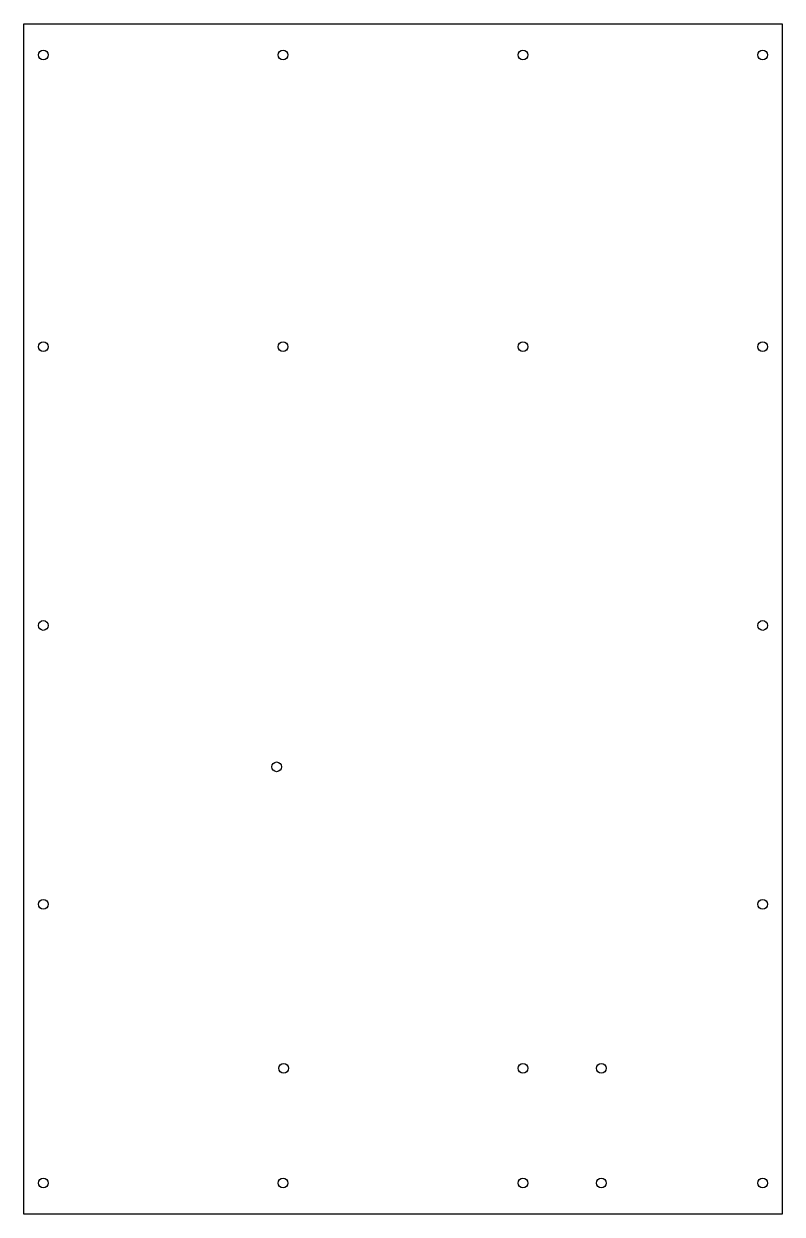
# Model space of a CAD drawing. Header units: millimetres. Extents: x 0 to 390, y 0 to 612.
import ezdxf

# ---------------------------------------------------------------- set-up
doc = ezdxf.new("R2010")
doc.units = ezdxf.units.MM
doc.layers.get('0').update_dxf_attribs({"linetype": 'CONTINUOUS'})

msp = doc.modelspace()

# ---------------------------------------------------------------- linework, layer by layer
msp.add_lwpolyline([(390, 612), (390, 0), (0, 0), (0, 612)], close=True)
for centre in [(10, 596), (133.33, 596), (256.67, 596), (380, 596), (10, 446), (133.33, 446), (256.67, 446), (380, 446), (10, 302.67), (380, 302.67), (130, 230), (10, 159.33), (380, 159.33), (133.59, 75), (256.67, 75), (297, 75), (10, 16), (133.33, 16), (256.67, 16), (297, 16), (380, 16)]:
    msp.add_circle(centre, 2.5)

doc.saveas('drawing.dxf')
